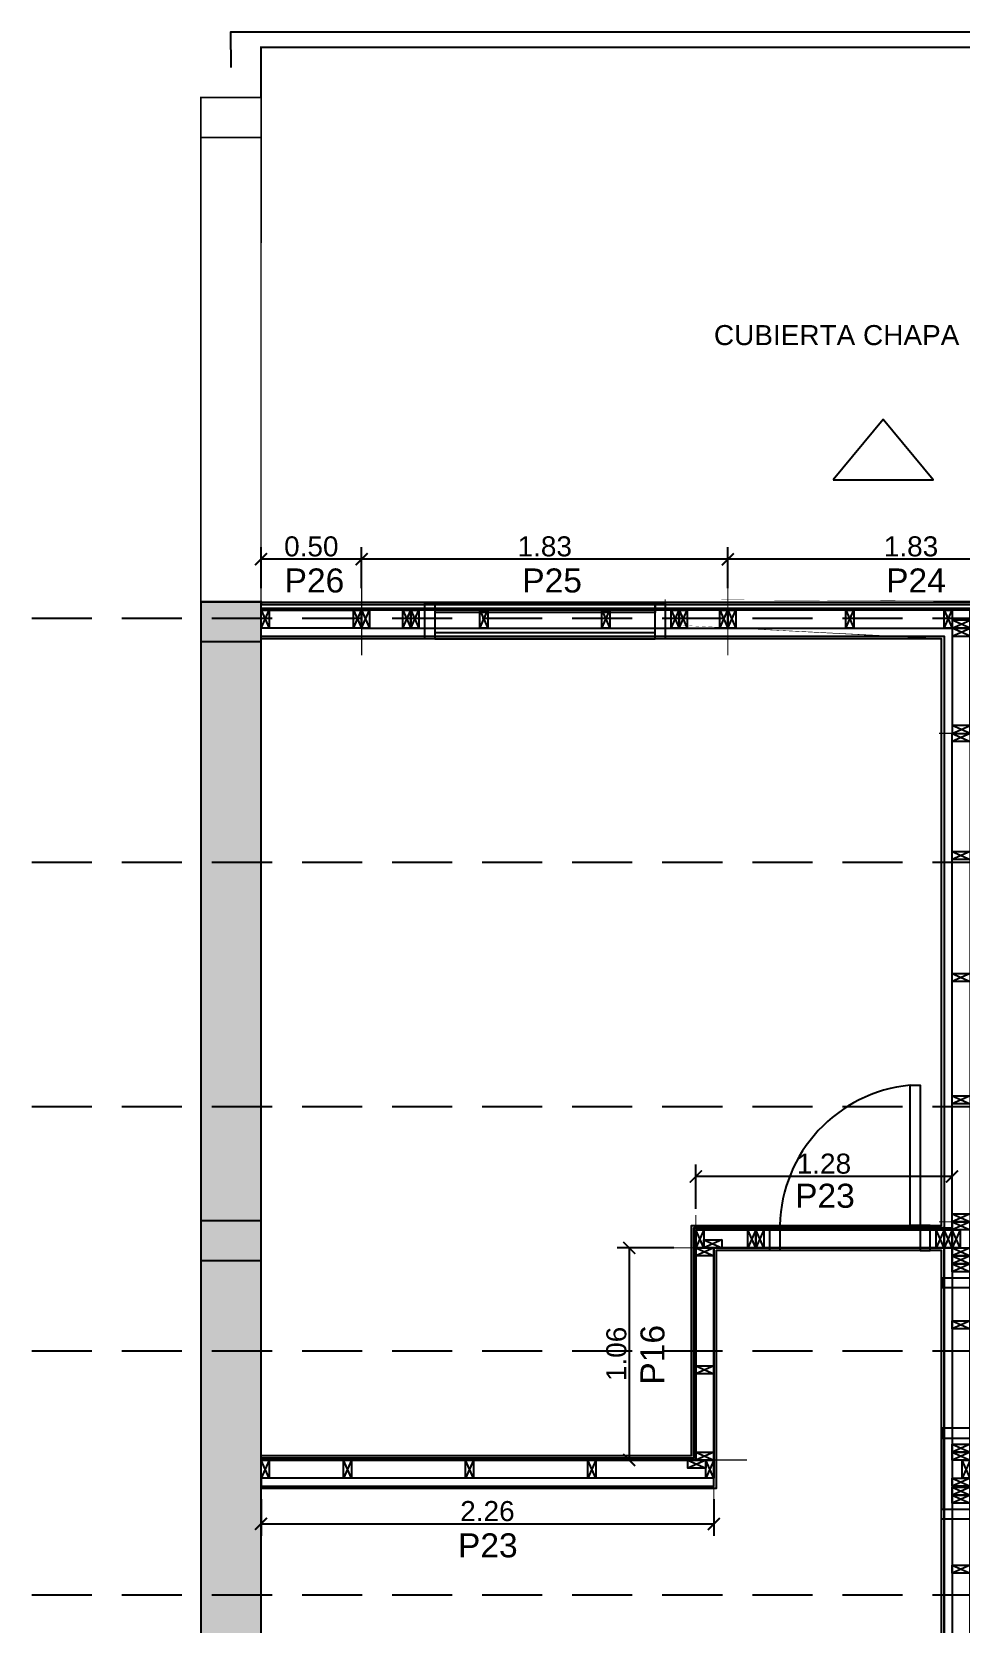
# Model space of a CAD drawing. Header units: millimetres. Extents: x 2924 to 6397, y 1565 to 1704.
# Drawn here: x 3250.46 to 3255.1, y 1623.26 to 1631.21 of the extents above; entities that cross this region are included whole.
import ezdxf

# ---------------------------------------------------------------- set-up
doc = ezdxf.new("R2010")
doc.units = ezdxf.units.MM
doc.header["$PDMODE"] = 35
doc.linetypes.add('CONTINUA', pattern=[200, 100, 100])
doc.linetypes.add('DASHED', pattern=[0.75, 0.5, -0.25])
doc.layers.get('Defpoints').update_dxf_attribs({"color": 230})
for name, color, linetype in [('00_Celosia', 6, 'Continuous'), ('P0-MUROS', 7, 'Continuous'), ('P0-PROYECCION', 7, 'Continuous'), ('P0-TEXTOS', 7, 'Continuous'), ('P1- OSB', 7, 'Continuous'), ('P1-CARPINTERIAS', 7, 'Continuous'), ('P1-COLUMNA HºAº', 7, 'Continuous'), ('P1-COTAS', 7, 'Continuous'), ('P1-DURLOK INTERIOR', 7, 'Continuous'), ('P1-ESTRUCTURAS', 7, 'Continuous'), ('P1-LISTON 2CM', 7, 'Continuous'), ('P1-LISTON 4CM', 7, 'Continuous'), ('P1-MAMPOSTERIA LADRILLO', 7, 'Continuous'), ('P1-MUROS', 7, 'Continuous'), ('P1-PANEL', 7, 'Continuous'), ('P1-SOLADOS', 7, 'Continuous'), ('P1-SUPERBOARD', 7, 'Continuous'), ('P1-TEXTOS', 7, 'Continuous')]:
    doc.layers.add(name, color=color, linetype=linetype)
doc.styles.add('Arial02.5', font='arial.ttf', dxfattribs={"width": 0.8, "height": 0.025})
doc.styles.add('Arial10', font='arial.ttf', dxfattribs={"height": 0.1})
doc.dimstyles.new('COTA-1-50', dxfattribs={"dimtxt": 0.1, "dimasz": 0.06, "dimexe": 0.06, "dimexo": 0.15, "dimgap": 0.0125, "dimtad": 1, "dimzin": 0, "dimdsep": 46, "dimtxsty": 'Arial10', "dimblk1": 'ARCHTICK', "dimblk2": 'ARCHTICK', "dimsah": 1, "dimcen": 0.09, "dimclrd": 7, "dimclre": 7, "dimclrt": 7, "dimazin": 0, "dimtfac": 1, "dimtofl": 0, "dimtmove": 2, "dimatfit": 3, "dimldrblk": 'ARCHTICK', "dimfxl": 1, "dimtolj": 1, "dimtzin": 0, "dimarcsym": 0})

# ---------------------------------------------------------------- blocks, each defined once
blk = doc.blocks.new('A$C5c9c5e68')
at = {"color": 0}
blk.add_lwpolyline([(2.262326002735335, 0.09000000000014552), (2.262326002735335, 2.273736754432321e-13), (0, 2.273736754432321e-13), (1.369356232316932e-05, 0.09000000000014552)], close=True, dxfattribs=at)
for points in [[(0.04001374500830934, 2.273736754432321e-13), (1.374500834572245e-05, 2.273736754432321e-13), (1.374500834572245e-05, 0.09000000000037289), (0.04001374500830934, 0.09000000000037289), (0.04001374500830934, 2.273736754432321e-13), (1.374500834572245e-05, 0.09000000000037289), (0.04001374500830934, 0.09000000000037289), (1.374500834572245e-05, 2.273736754432321e-13)], [(0.4523260027349352, 0), (0.4123260027349716, 0), (0.4123260027349716, 0.09000000000014552), (0.4523260027349352, 0.09000000000014552), (0.4523260027349352, 0), (0.4123260027349716, 0.09000000000014552), (0.4523260027349352, 0.09000000000014552), (0.4123260027349716, 0)], [(1.062326002735063, 0), (1.022326002735099, 0), (1.022326002735099, 0.09000000000014552), (1.062326002735063, 0.09000000000014552), (1.062326002735063, 0), (1.022326002735099, 0.09000000000014552), (1.062326002735063, 0.09000000000014552), (1.022326002735099, 0)], [(1.67232600273519, 0), (1.632326002735226, 0), (1.632326002735226, 0.09000000000014552), (1.67232600273519, 0.09000000000014552), (1.67232600273519, 0), (1.632326002735226, 0.09000000000014552), (1.67232600273519, 0.09000000000014552), (1.632326002735226, 0)], [(2.222326002735372, 0.09000000000014552), (2.222326002735372, 0.0500000000001819), (2.132326002735226, 0.0500000000001819), (2.132326002735226, 0.09000000000014552), (2.222326002735372, 0.09000000000014552), (2.132326002735226, 0.0500000000001819), (2.132326002735226, 0.09000000000014552), (2.222326002735372, 0.0500000000001819)], [(2.262326002735335, 2.273736754432321e-13), (2.222326002735372, 2.273736754432321e-13), (2.222326002735372, 0.09000000000037289), (2.262326002735335, 0.09000000000037289), (2.262326002735335, 2.273736754432321e-13), (2.222326002735372, 0.09000000000037289), (2.262326002735335, 0.09000000000037289), (2.222326002735372, 2.273736754432321e-13)]]:
    blk.add_lwpolyline(points, dxfattribs=at)
blk = doc.blocks.new('A$C75e540f8')
at = {"color": 0}
blk.add_lwpolyline([(0, 1.059999150000067), (0.09000000000014552, 1.059999150000067), (0.09000000000014552, 0), (0, 0)], close=True, dxfattribs=at)
for points in [[(0.09000000000014552, 1.059999150000067), (0.09000000000014552, 1.019999150000103), (0, 1.019999150000103), (0, 1.059999150000067), (0.09000000000014552, 1.059999150000067), (0, 1.019999150000103), (0, 1.059999150000067), (0.09000000000014552, 1.019999150000103)], [(0.09000000000014552, 0.4699991500001488), (0.09000000000014552, 0.4299991500001852), (0, 0.4299991500001852), (0, 0.4699991500001488), (0.09000000000014552, 0.4699991500001488), (0, 0.4299991500001852), (0, 0.4699991500001488), (0.09000000000014552, 0.4299991500001852)], [(0.09000000000014552, 0.03999999999996362), (0.09000000000014552, 0), (0, 0), (0, 0.03999999999996362), (0.09000000000014552, 0.03999999999996362), (0, 0), (0, 0.03999999999996362), (0.09000000000014552, 0)]]:
    blk.add_lwpolyline(points, dxfattribs=at)
blk = doc.blocks.new('A$C77f14a46')
at = {"color": 0}
blk.add_lwpolyline([(1.280187690827006, 0.09000000004130015), (1.280187690734238, 4.1154635255225e-11), (0, 0), (0, 0.09000000004130015)], close=True, dxfattribs=at)
for points in [[(0.04000000001815351, 4.1154635255225e-11), (1.818989403545856e-11, 4.1154635255225e-11), (1.818989403545856e-11, 0.09000000004130015), (0.04000000001815351, 0.09000000004130015), (0.04000000001815351, 4.1154635255225e-11), (1.818989403545856e-11, 0.09000000004130015), (0.04000000001815351, 0.09000000004130015), (1.818989403545856e-11, 4.1154635255225e-11)], [(0.3001876908265331, 4.1154635255225e-11), (0.2601876908265695, 4.1154635255225e-11), (0.2601876908265695, 0.09000000004130015), (0.3001876908265331, 0.09000000004130015), (0.3001876908265331, 4.1154635255225e-11), (0.2601876908265695, 0.09000000004130015), (0.3001876908265331, 0.09000000004130015), (0.2601876908265695, 4.1154635255225e-11)], [(0.3401876908264967, 4.1154635255225e-11), (0.3001876908265331, 4.1154635255225e-11), (0.3001876908265331, 0.09000000004130015), (0.3401876908264967, 0.09000000004130015), (0.3401876908264967, 4.1154635255225e-11), (0.3001876908265331, 0.09000000004130015), (0.3401876908264967, 0.09000000004130015), (0.3001876908265331, 4.1154635255225e-11)], [(1.240187690827042, 4.1154635255225e-11), (1.200187690827079, 4.1154635255225e-11), (1.200187690827079, 0.09000000004130015), (1.240187690827042, 0.09000000004130015), (1.240187690827042, 4.1154635255225e-11), (1.200187690827079, 0.09000000004130015), (1.240187690827042, 0.09000000004130015), (1.200187690827079, 4.1154635255225e-11)], [(1.280187690827006, 4.1154635255225e-11), (1.240187690827042, 4.1154635255225e-11), (1.240187690827042, 0.09000000004130015), (1.280187690827006, 0.09000000004130015), (1.280187690827006, 4.1154635255225e-11), (1.240187690827042, 0.09000000004130015), (1.280187690827006, 0.09000000004130015), (1.240187690827042, 4.1154635255225e-11)], [(0.1300000000364889, 0.03999999999996362), (0.1300000000364889, 0), (0.04000000003634341, 0), (0.04000000003634341, 0.03999999999996362), (0.1300000000364889, 0.03999999999996362), (0.04000000003634341, 0), (0.04000000003634341, 0.03999999999996362), (0.1300000000364889, 0)]]:
    blk.add_lwpolyline(points, dxfattribs=at)
blk = doc.blocks.new('A$C43dd4c95')
at = {"color": 0}
blk.add_lwpolyline([(0.09000000000014552, 0), (0.09000000000014552, 2.344999150002877), (0, 2.344999150002877), (0, 0)], close=True, dxfattribs=at)
for points in [[(0.09000000000014552, 2.344999150002877), (0.09000000000014552, 2.304999150002914), (0, 2.304999150002914), (0, 2.344999150002877), (0.09000000000014552, 2.344999150002877), (0, 2.304999150002914), (0, 2.344999150002877), (0.09000000000014552, 2.304999150002914)], [(0.03999999999996362, 2.214999150002768), (0, 2.214999150002768), (0, 2.304999150002914), (0.03999999999996362, 2.304999150002914), (0.03999999999996362, 2.214999150002768), (0, 2.304999150002914), (0.03999999999996362, 2.304999150002914), (0, 2.214999150002768)], [(0.09000000000014552, 2.214999149961614), (0.09000000000014552, 2.17499914996165), (0, 2.17499914996165), (0, 2.214999149961614), (0.09000000000014552, 2.214999149961614), (0, 2.17499914996165), (0, 2.214999149961614), (0.09000000000014552, 2.17499914996165)], [(0.09000000000014552, 2.17499914996165), (0.09000000000014552, 2.134999149961686), (0, 2.134999149961686), (0, 2.17499914996165), (0.09000000000014552, 2.17499914996165), (0, 2.134999149961686), (0, 2.17499914996165), (0.09000000000014552, 2.134999149961686)], [(0.09000000000014552, 2.134999149961686), (0.09000000000014552, 2.094999149961723), (0, 2.094999149961723), (0, 2.134999149961686), (0.09000000000014552, 2.134999149961686), (0, 2.094999149961723), (0, 2.134999149961686), (0.09000000000014552, 2.094999149961723)], [(0.09000000000014552, 1.234999999961474), (0.09000000000014552, 1.19499999996151), (0, 1.19499999996151), (0, 1.234999999961474), (0.09000000000014552, 1.234999999961474), (0, 1.19499999996151), (0, 1.234999999961474), (0.09000000000014552, 1.19499999996151)], [(0.09000000000014552, 1.19499999996151), (0.09000000000014552, 1.154999999961547), (0, 1.154999999961547), (0, 1.19499999996151), (0.09000000000014552, 1.19499999996151), (0, 1.154999999961547), (0, 1.19499999996151), (0.09000000000014552, 1.154999999961547)], [(0.09000000000014552, 1.065000000002783), (0.0500000000001819, 1.065000000002783), (0.0500000000001819, 1.155000000002929), (0.09000000000014552, 1.155000000002929), (0.09000000000014552, 1.065000000002783), (0.0500000000001819, 1.155000000002929), (0.09000000000014552, 1.155000000002929), (0.0500000000001819, 1.065000000002783)], [(0.09000000000014552, 1.064999999961628), (0.09000000000014552, 1.024999999961665), (0, 1.024999999961665), (0, 1.064999999961628), (0.09000000000014552, 1.064999999961628), (0, 1.024999999961665), (0, 1.064999999961628), (0.09000000000014552, 1.024999999961665)], [(0.09000000000014552, 1.019999999999754), (0.09000000000014552, 0.9799999999997908), (0, 0.9799999999997908), (0, 1.019999999999754), (0.09000000000014552, 1.019999999999754), (0, 0.9799999999997908), (0, 1.019999999999754), (0.09000000000014552, 0.9799999999997908)], [(0.09000000000014552, 0.9799999999997908), (0.09000000000014552, 0.9399999999998272), (0, 0.9399999999998272), (0, 0.9799999999997908), (0.09000000000014552, 0.9799999999997908), (0, 0.9399999999998272), (0, 0.9799999999997908), (0.09000000000014552, 0.9399999999998272)], [(0.09000000000014552, 0.07999999999992724), (0.09000000000014552, 0.03999999999996362), (0, 0.03999999999996362), (0, 0.07999999999992724), (0.09000000000014552, 0.07999999999992724), (0, 0.03999999999996362), (0, 0.07999999999992724), (0.09000000000014552, 0.03999999999996362)], [(0.09000000000014552, 0.03999999999996362), (0.09000000000014552, 0), (0, 0), (0, 0.03999999999996362), (0.09000000000014552, 0.03999999999996362), (0, 0), (0, 0.03999999999996362), (0.09000000000014552, 0)]]:
    blk.add_lwpolyline(points, dxfattribs=at)
at = {"color": 8}
for points in [[(0.09000000000014552, 1.849999999999682), (0.09000000000014552, 1.809999999999718), (0, 1.809999999999718), (0, 1.849999999999682), (0.09000000000014552, 1.849999999999682), (0, 1.809999999999718), (0, 1.849999999999682), (0.09000000000014552, 1.809999999999718)], [(0.09000000000014552, 0.6299999999998818), (0.09000000000014552, 0.5899999999999181), (0, 0.5899999999999181), (0, 0.6299999999998818), (0.09000000000014552, 0.6299999999998818), (0, 0.5899999999999181), (0, 0.6299999999998818), (0.09000000000014552, 0.5899999999999181)]]:
    blk.add_lwpolyline(points, dxfattribs=at)
blk = doc.blocks.new('A$C1afa53f3')
at = {"color": 0}
blk.add_lwpolyline([(0.09000000000014552, 2.440000000000055), (0.09000000000014552, 0), (0, 0), (0, 2.440000000000055)], close=True, dxfattribs=at)
for points in [[(0.09000000000014552, 2.440000000000055), (0.09000000000014552, 2.400000000000091), (0, 2.400000000000091), (0, 2.440000000000055), (0.09000000000014552, 2.440000000000055), (0, 2.400000000000091), (0, 2.440000000000055), (0.09000000000014552, 2.400000000000091)], [(0.09000000000014552, 1.849999999999682), (0.09000000000014552, 1.809999999999718), (0, 1.809999999999718), (0, 1.849999999999682), (0.09000000000014552, 1.849999999999682), (0, 1.809999999999718), (0, 1.849999999999682), (0.09000000000014552, 1.809999999999718)], [(0.09000000000014552, 1.240000000000009), (0.09000000000014552, 1.200000000000045), (0, 1.200000000000045), (0, 1.240000000000009), (0.09000000000014552, 1.240000000000009), (0, 1.200000000000045), (0, 1.240000000000009), (0.09000000000014552, 1.200000000000045)], [(0.09000000000014552, 0.6299999999998818), (0.09000000000014552, 0.5899999999999181), (0, 0.5899999999999181), (0, 0.6299999999998818), (0.09000000000014552, 0.6299999999998818), (0, 0.5899999999999181), (0, 0.6299999999998818), (0.09000000000014552, 0.5899999999999181)], [(0.09000000000014552, 0.03999999999996362), (0.09000000000014552, 0), (0, 0), (0, 0.03999999999996362), (0.09000000000014552, 0.03999999999996362), (0, 0), (0, 0.03999999999996362), (0.09000000000014552, 0)]]:
    blk.add_lwpolyline(points, dxfattribs=at)
blk = doc.blocks.new('A$C362a10e8')
at = {"color": 0}
blk.add_lwpolyline([(0.09000000000014552, 0), (0.09000000000014552, 0.5250017567645955), (0, 0.5250017567645955), (0, 0)], close=True, dxfattribs=at)
for points in [[(0.09000000000014552, 0.4850017567646319), (0.09000000000014552, 0.5250017567645955), (0, 0.5250017567645955), (0, 0.4850017567646319), (0.09000000000014552, 0.4850017567646319), (0, 0.5250017567645955), (0, 0.4850017567646319), (0.09000000000014552, 0.5250017567645955)], [(0.09000000000014552, 0), (0.09000000000014552, 0.03999999999996362), (0, 0.03999999999996362), (0, 0), (0.09000000000014552, 0), (0, 0.03999999999996362), (0, 0), (0.09000000000014552, 0.03999999999996362)]]:
    blk.add_lwpolyline(points, dxfattribs=at)
blk = doc.blocks.new('A$Cced09996')
at = {"color": 0}
for points in [[(0, 0.09000090676727268), (0.03999999999996362, 0.09000090676727268), (0.03999999999996362, 9.067673545359867e-07), (0, 9.067673545359867e-07), (0, 0.09000090676727268), (0.03999999999996362, 9.067673545359867e-07), (0, 9.067673545359867e-07), (0.03999999999996362, 0.09000090676727268)], [(0.5899995969921292, 0.08999999999991815), (0.6299995969920928, 0.08999999999991815), (0.6299995969920928, 0), (0.5899995969921292, 0), (0.5899995969921292, 0.08999999999991815), (0.6299995969920928, 0), (0.5899995969921292, 0), (0.6299995969920928, 0.08999999999991815)], [(1.079999193985259, 0.08999999999991815), (1.119999193985223, 0.08999999999991815), (1.119999193985223, 0), (1.079999193985259, 0), (1.079999193985259, 0.08999999999991815), (1.119999193985223, 0), (1.079999193985259, 0), (1.119999193985223, 0.08999999999991815)], [(1.209997959776047, 0.08999999999991815), (1.24999795977601, 0.08999999999991815), (1.24999795977601, 0), (1.209997959776047, 0), (1.209997959776047, 0.08999999999991815), (1.24999795977601, 0), (1.209997959776047, 0), (1.24999795977601, 0.08999999999991815)], [(1.789999999999964, 0.09000090676727268), (1.829999999999927, 0.09000090676727268), (1.829999999999927, 9.067673545359867e-07), (1.789999999999964, 9.067673545359867e-07), (1.789999999999964, 0.09000090676727268), (1.829999999999927, 9.067673545359867e-07), (1.789999999999964, 9.067673545359867e-07), (1.829999999999927, 0.09000090676727268)], [(1.210000000000036, 9.067664450412849e-07), (1.210000000000036, 0.04000090676640866), (1.119999999999891, 0.04000090676640866), (1.119999999999891, 9.067664450412849e-07), (1.210000000000036, 9.067664450412849e-07), (1.119999999999891, 0.04000090676640866), (1.119999999999891, 9.067664450412849e-07), (1.210000000000036, 0.04000090676640866)]]:
    blk.add_lwpolyline(points, dxfattribs=at)
blk.add_lwpolyline([(0, 0.09000090676681793), (0, 9.067668997886358e-07), (1.829999193988442, 9.067678092833376e-07), (1.829999193988442, 0.09000090676772743)], close=True, dxfattribs=at)
blk = doc.blocks.new('A$Cabaf00f0')
at = {"color": 0}
for points in [[(0, 0.09000000000037289), (0.03999999999996362, 0.09000000000037289), (0.03999999999996362, 4.547473508864641e-13), (0, 4.547473508864641e-13), (0, 0.09000000000037289), (0.03999999999996362, 4.547473508864641e-13), (0, 4.547473508864641e-13), (0.03999999999996362, 0.09000000000037289)], [(0.2066670696740402, 0.09000000000037289), (0.2466670696740039, 0.09000000000037289), (0.2466670696740039, 4.547473508864641e-13), (0.2066670696740402, 4.547473508864641e-13), (0.2066670696740402, 0.09000000000037289), (0.2466670696740039, 4.547473508864641e-13), (0.2066670696740402, 4.547473508864641e-13), (0.2466670696740039, 0.09000000000037289)], [(0.2466670696740039, 0.09000000000037289), (0.2866670696739675, 0.09000000000037289), (0.2866670696739675, 4.547473508864641e-13), (0.2466670696740039, 4.547473508864641e-13), (0.2466670696740039, 0.09000000000037289), (0.2866670696739675, 4.547473508864641e-13), (0.2466670696740039, 4.547473508864641e-13), (0.2866670696739675, 0.09000000000037289)], [(1.546667069674186, 0.08999999999991815), (1.586667069674149, 0.08999999999991815), (1.586667069674149, 0), (1.546667069674186, 0), (1.546667069674186, 0.08999999999991815), (1.586667069674149, 0), (1.546667069674186, 0), (1.586667069674149, 0.08999999999991815)], [(1.586667069674149, 0.09000000000037289), (1.626667069674113, 0.09000000000037289), (1.626667069674113, 4.547473508864641e-13), (1.586667069674149, 4.547473508864641e-13), (1.586667069674149, 0.09000000000037289), (1.626667069674113, 4.547473508864641e-13), (1.586667069674149, 4.547473508864641e-13), (1.626667069674113, 0.09000000000037289)], [(1.790000403007525, 0.08999999999991815), (1.830000403007489, 0.08999999999991815), (1.830000403007489, 0), (1.790000403007525, 0), (1.790000403007525, 0.08999999999991815), (1.830000403007489, 0), (1.790000403007525, 0), (1.830000403007489, 0.08999999999991815)]]:
    blk.add_lwpolyline(points, dxfattribs=at)
blk.add_lwpolyline([(8.060151230893098e-07, 0.09000000000037289), (8.060151230893098e-07, 4.547473508864641e-13), (1.830000403007489, 4.547473508864641e-13), (1.830000403007489, 0.09000000000037289)], close=True, dxfattribs=at)
at = {"color": 8}
for points in [[(0.5899999999996908, 0.09000000000060027), (0.6299999999996544, 0.09000000000060027), (0.6299999999996544, 6.821210263296962e-13), (0.5899999999996908, 6.821210263296962e-13), (0.5899999999996908, 0.09000000000060027), (0.6299999999996544, 6.821210263296962e-13), (0.5899999999996908, 6.821210263296962e-13), (0.6299999999996544, 0.09000000000060027)], [(1.199999999999818, 0.09000000000014552), (1.239999999999782, 0.09000000000014552), (1.239999999999782, 2.273736754432321e-13), (1.199999999999818, 2.273736754432321e-13), (1.199999999999818, 0.09000000000014552), (1.239999999999782, 2.273736754432321e-13), (1.199999999999818, 2.273736754432321e-13), (1.239999999999782, 0.09000000000014552)]]:
    blk.add_lwpolyline(points, dxfattribs=at)
blk = doc.blocks.new('A$Cf141e7d8')
at = {"color": 0}
blk.add_lwpolyline([(0.5025124845396931, 0.09000000000037289), (0.5025124845396931, 4.547473508864641e-13), (0, 4.547473508864641e-13), (0, 0.09000000000037289)], close=True, dxfattribs=at)
for points in [[(7.459458083758364e-05, 0.08999999999991815), (0.0400745945808012, 0.08999999999991815), (0.0400745945808012, 0), (7.459458083758364e-05, 0), (7.459458083758364e-05, 0.08999999999991815), (0.0400745945808012, 0), (7.459458083758364e-05, 0), (0.0400745945808012, 0.08999999999991815)], [(0.4625140965699757, 0.09000000000037289), (0.5025140965699393, 0.09000000000037289), (0.5025140965699393, 4.547473508864641e-13), (0.4625140965699757, 4.547473508864641e-13), (0.4625140965699757, 0.09000000000037289), (0.5025140965699393, 4.547473508864641e-13), (0.4625140965699757, 4.547473508864641e-13), (0.5025140965699393, 0.09000000000037289)]]:
    blk.add_lwpolyline(points, dxfattribs=at)
blk = doc.blocks.new('_ARCHTICK')
at = {"color": 0, "linetype": 'ByBlock', "const_width": 0.15}
blk.add_lwpolyline([(-0.5, -0.5), (0.5, 0.5)], dxfattribs=at)
blk = doc.blocks.new('*D130')
at = {"layer": 'Defpoints', "color": 0, "transparency": 16777216}
for p in [(3253.938652625069, 1628.576075047724), (3253.938652625069, 1628.282072490052), (3255.768657855753, 1628.276131218468)]:
    blk.add_point(p, dxfattribs=at)
at = {"layer": 'P1-COTAS', "color": 7, "lineweight": -2, "transparency": 16777216}
for p, q in [((3253.938652625069, 1628.432072490052), (3253.938652625069, 1628.636075047724)), ((3255.768657855753, 1628.576075047724), (3253.938652625069, 1628.576075047724)), ((3255.768657855753, 1628.426131218469), (3255.768657855753, 1628.636075047724))]:
    blk.add_line(p, q, dxfattribs=at)
at = {"layer": 'P1-COTAS', "color": 7, "lineweight": -2, "transparency": 16777216, "xscale": 0.06, "yscale": 0.06, "zscale": 0.06, "rotation": 180}
blk.add_blockref('_ARCHTICK', (3253.938652625069, 1628.576075047724), dxfattribs=at)
at = {"layer": 'P1-COTAS', "color": 7, "lineweight": -2, "transparency": 16777216, "xscale": 0.06, "yscale": 0.06, "zscale": 0.06}
blk.add_blockref('_ARCHTICK', (3255.768657855753, 1628.576075047724), dxfattribs=at)
at = {"layer": 'P1-COTAS', "color": 7, "transparency": 16777216, "insert": (3254.853655240411, 1628.639666452908), "char_height": 0.1, "attachment_point": 5, "style": 'Arial10'}
blk.add_mtext('\\A1;1.83', dxfattribs=at)
blk = doc.blocks.new('*D131')
at = {"layer": 'Defpoints', "color": 0, "transparency": 16777216}
for p in [(3252.108653834091, 1628.576075047724), (3252.108653834091, 1628.282072490052), (3253.938652625069, 1628.282072490052)]:
    blk.add_point(p, dxfattribs=at)
at = {"layer": 'P1-COTAS', "color": 7, "lineweight": -2, "transparency": 16777216}
for p, q in [((3252.108653834091, 1628.432072490052), (3252.108653834091, 1628.636075047724)), ((3253.938652625069, 1628.576075047724), (3252.108653834091, 1628.576075047724)), ((3253.938652625069, 1628.432072490052), (3253.938652625069, 1628.636075047724))]:
    blk.add_line(p, q, dxfattribs=at)
at = {"layer": 'P1-COTAS', "color": 7, "lineweight": -2, "transparency": 16777216, "xscale": 0.06, "yscale": 0.06, "zscale": 0.06, "rotation": 180}
blk.add_blockref('_ARCHTICK', (3252.108653834091, 1628.576075047724), dxfattribs=at)
at = {"layer": 'P1-COTAS', "color": 7, "lineweight": -2, "transparency": 16777216, "xscale": 0.06, "yscale": 0.06, "zscale": 0.06}
blk.add_blockref('_ARCHTICK', (3253.938652625069, 1628.576075047724), dxfattribs=at)
at = {"layer": 'P1-COTAS', "color": 7, "transparency": 16777216, "insert": (3253.02365322958, 1628.639666452908), "char_height": 0.1, "attachment_point": 5, "style": 'Arial10'}
blk.add_mtext('\\A1;1.83', dxfattribs=at)
blk = doc.blocks.new('*D132')
at = {"layer": 'Defpoints', "color": 0, "transparency": 16777216}
for p in [(3251.606139737522, 1628.576075047724), (3251.606139737522, 1628.282072490052), (3252.108653834091, 1628.282072490052)]:
    blk.add_point(p, dxfattribs=at)
at = {"layer": 'P1-COTAS', "color": 7, "lineweight": -2, "transparency": 16777216}
for p, q in [((3251.606139737522, 1628.432072490052), (3251.606139737522, 1628.636075047724)), ((3252.108653834091, 1628.576075047724), (3251.606139737522, 1628.576075047724)), ((3252.108653834091, 1628.432072490052), (3252.108653834091, 1628.636075047724))]:
    blk.add_line(p, q, dxfattribs=at)
at = {"layer": 'P1-COTAS', "color": 7, "lineweight": -2, "transparency": 16777216, "xscale": 0.06, "yscale": 0.06, "zscale": 0.06, "rotation": 180}
blk.add_blockref('_ARCHTICK', (3251.606139737522, 1628.576075047724), dxfattribs=at)
at = {"layer": 'P1-COTAS', "color": 7, "lineweight": -2, "transparency": 16777216, "xscale": 0.06, "yscale": 0.06, "zscale": 0.06}
blk.add_blockref('_ARCHTICK', (3252.108653834091, 1628.576075047724), dxfattribs=at)
at = {"layer": 'P1-COTAS', "color": 7, "transparency": 16777216, "insert": (3251.857396785806, 1628.639632346496), "char_height": 0.1, "attachment_point": 5, "style": 'Arial10'}
blk.add_mtext('\\A1;0.50', dxfattribs=at)
blk = doc.blocks.new('*D138')
at = {"layer": 'Defpoints', "color": 0, "transparency": 16777216}
for p in [(3253.778465740257, 1625.492655874322), (3253.778465740257, 1625.181138510414), (3255.058653431037, 1625.181138510434)]:
    blk.add_point(p, dxfattribs=at)
at = {"layer": 'P1-COTAS', "color": 7, "lineweight": -2, "transparency": 16777216}
for p, q in [((3253.778465740257, 1625.331138510414), (3253.778465740257, 1625.552655874322)), ((3255.058653431037, 1625.492655874322), (3253.778465740257, 1625.492655874322)), ((3255.058653431037, 1625.331138510434), (3255.058653431037, 1625.552655874322))]:
    blk.add_line(p, q, dxfattribs=at)
at = {"layer": 'P1-COTAS', "color": 7, "lineweight": -2, "transparency": 16777216, "xscale": 0.06, "yscale": 0.06, "zscale": 0.06, "rotation": 180}
blk.add_blockref('_ARCHTICK', (3253.778465740257, 1625.492655874322), dxfattribs=at)
at = {"layer": 'P1-COTAS', "color": 7, "lineweight": -2, "transparency": 16777216, "xscale": 0.06, "yscale": 0.06, "zscale": 0.06}
blk.add_blockref('_ARCHTICK', (3255.058653431037, 1625.492655874322), dxfattribs=at)
at = {"layer": 'P1-COTAS', "color": 7, "transparency": 16777216, "insert": (3254.418559585647, 1625.556213173094), "char_height": 0.1, "attachment_point": 5, "style": 'Arial10'}
blk.add_mtext('\\A1;1.28', dxfattribs=at)
blk = doc.blocks.new('*D139')
at = {"layer": 'Defpoints', "color": 0, "transparency": 16777216}
for p in [(3253.818465740388, 1625.136138510435), (3253.445497610089, 1624.076139360394), (3253.818465740388, 1624.076139360394)]:
    blk.add_point(p, dxfattribs=at)
at = {"layer": 'P1-COTAS', "color": 7, "lineweight": -2, "transparency": 16777216}
for p, q in [((3253.668465740388, 1625.136138510435), (3253.385497610089, 1625.136138510435)), ((3253.445497610089, 1625.136138510435), (3253.445497610089, 1624.076139360394)), ((3253.668465740388, 1624.076139360394), (3253.385497610089, 1624.076139360394))]:
    blk.add_line(p, q, dxfattribs=at)
at = {"layer": 'P1-COTAS', "color": 7, "lineweight": -2, "transparency": 16777216, "xscale": 0.06, "yscale": 0.06, "zscale": 0.06}
for p, rotation in [((3253.445497610089, 1625.136138510435), 90), ((3253.445497610089, 1624.076139360394), 270)]:
    blk.add_blockref('_ARCHTICK', p, dxfattribs=dict(at, rotation=rotation))
at = {"layer": 'P1-COTAS', "color": 7, "transparency": 16777216, "insert": (3253.381940311316, 1624.606138935413), "char_height": 0.1, "attachment_point": 5, "rotation": 90, "style": 'Arial10'}
blk.add_mtext('\\A1;1.06', dxfattribs=at)
blk = doc.blocks.new('*D140')
at = {"layer": 'Defpoints', "color": 0, "transparency": 16777216}
for p in [(3251.606144162274, 1624.03113513672), (3253.86847016501, 1624.031135136708), (3253.86847016501, 1623.757138473468)]:
    blk.add_point(p, dxfattribs=at)
at = {"layer": 'P1-COTAS', "color": 7, "lineweight": -2, "transparency": 16777216}
for p, q in [((3251.606144162274, 1623.88113513672), (3251.606144162274, 1623.697138473468)), ((3253.86847016501, 1623.881135136708), (3253.86847016501, 1623.697138473468)), ((3251.606144162274, 1623.757138473468), (3253.86847016501, 1623.757138473468))]:
    blk.add_line(p, q, dxfattribs=at)
at = {"layer": 'P1-COTAS', "color": 7, "lineweight": -2, "transparency": 16777216, "xscale": 0.06, "yscale": 0.06, "zscale": 0.06, "rotation": 180}
blk.add_blockref('_ARCHTICK', (3251.606144162274, 1623.757138473468), dxfattribs=at)
at = {"layer": 'P1-COTAS', "color": 7, "lineweight": -2, "transparency": 16777216, "xscale": 0.06, "yscale": 0.06, "zscale": 0.06}
blk.add_blockref('_ARCHTICK', (3253.86847016501, 1623.757138473468), dxfattribs=at)
at = {"layer": 'P1-COTAS', "color": 7, "transparency": 16777216, "insert": (3252.737307163642, 1623.82069577224), "char_height": 0.1, "attachment_point": 5, "style": 'Arial10'}
blk.add_mtext('\\A1;2.26', dxfattribs=at)

msp = doc.modelspace()

# ---------------------------------------------------------------- hatches: boundary and pattern name
at = {"layer": 'P1-COLUMNA HºAº'}
h = msp.add_hatch(color=8, dxfattribs=at)
h.dxf.hatch_style = 1
h.paths.add_polyline_path([(3251.306144162274, 1628.364631312936), (3251.606144162274, 1628.364631312936), (3251.606144162274, 1628.164631312936), (3251.306144162274, 1628.164631312936)])
h = msp.add_hatch(color=8, dxfattribs=at)
h.dxf.hatch_style = 1
h.paths.add_polyline_path([(3251.606157855836, 1625.271389554438), (3251.606157855836, 1625.071389554438), (3251.306157855836, 1625.071389554438), (3251.306157855836, 1625.271389554438)])
at = {"layer": 'P1-MAMPOSTERIA LADRILLO', "true_color": 0xcc2427}
h = msp.add_hatch(color=242, dxfattribs=at)
h.dxf.hatch_style = 1
h.paths.add_polyline_path([(3251.306157855838, 1618.521622859132), (3251.306130468668, 1628.364642754423), (3251.606157855836, 1628.364616060484), (3251.606157855836, 1618.521623693851)])

# ---------------------------------------------------------------- linework, layer by layer
at = {"layer": '00_Celosia'}
msp.add_line((3255.006470165009, 1624.186135136721), (3255.006495251802, 1623.831135136759), dxfattribs=at)
at = {"layer": 'P0-MUROS', "linetype": 'CONTINUA', "ltscale": 0.3}
msp.add_lwpolyline([(3254.464216568042, 1628.973285378265), (3254.964216568042, 1628.973285378265), (3254.714216568042, 1629.273285378265), (3254.464216568042, 1628.973285378265)], dxfattribs=at)
at = {"layer": 'P0-PROYECCION', "linetype": 'CONTINUA', "ltscale": 0.3, "const_width": 0.01}
msp.add_lwpolyline([(3258.340144162274, 1628.36462369385), (3258.340144162274, 1631.133115914299), (3251.606144162274, 1631.133115914299), (3251.606144162274, 1630.883115914299)], dxfattribs=at)
at = {"layer": 'P1- OSB'}
for points in [[(3253.256157855837, 1618.551625181263), (3253.256157855836, 1618.561125181261), (3255.148653431172, 1618.56113513676), (3255.148680255714, 1620.346135136763), (3258.298662280502, 1620.346125181263), (3258.298633415739, 1628.321125181263), (3251.606144162274, 1628.321125181263), (3251.606157855837, 1628.330626088029), (3258.308157855837, 1628.330626088029), (3258.308157855837, 1620.336625181263), (3255.158157855837, 1620.336625181263), (3255.158157855837, 1618.551625181263)], [(3255.058657855836, 1625.235634286762), (3255.058657855836, 1625.226134286762), (3253.778470165009, 1625.226134286803), (3253.778470165009, 1624.076135136721), (3251.606144162274, 1624.076135136721), (3251.606144162274, 1624.085635136721), (3253.768970165009, 1624.085635136721), (3253.768970165009, 1625.235634286762)]]:
    msp.add_lwpolyline(points, close=True, dxfattribs=at)
at = {"layer": 'P1-CARPINTERIAS', "linetype": 'CONTINUA'}
msp.add_lwpolyline([(3252.425324522503, 1628.360636043531), (3253.625324522503, 1628.360636043533), (3253.625324522502, 1628.178636043531), (3252.425324522502, 1628.178636043531), (3252.425324522503, 1628.360636043533), (3252.475324522503, 1628.360636043533), (3252.475324522503, 1628.178636043531), (3253.575325522502, 1628.178636043531), (3253.575325522503, 1628.360636043533), (3253.575325522503, 1628.310636093533), (3252.475324522503, 1628.310636093533), (3252.475324522503, 1628.210636293533), (3253.575325522503, 1628.210636293533)], dxfattribs=at)
at = {"layer": 'P1-CARPINTERIAS', "color": 8, "linetype": 'CONTINUA'}
for points in [[(3254.848778990471, 1625.948134286761), (3254.89865700584, 1625.948134286761), (3254.89865700584, 1625.123634286721), (3254.948657005836, 1625.123634286721), (3254.948657005837, 1625.248134286762), (3254.848657005838, 1625.248134286762), (3254.848778990471, 1625.948134286761, 0.3805686529644291), (3254.198657855836, 1625.248134286762), (3254.198657855836, 1625.123634286721), (3254.148657855836, 1625.123634286721), (3254.148657855836, 1625.248134286762), (3254.198657855836, 1625.248134286762)], [(3255.861157855835, 1624.286013152085), (3255.861157855835, 1624.236135136716), (3255.011157855835, 1624.236135136716), (3255.011157855835, 1624.18613513672), (3255.161157855836, 1624.18613513672), (3255.161157855835, 1624.286135136719), (3255.861157855835, 1624.286013152085, 0.3805686529644291), (3255.161157855836, 1624.936134286721), (3255.011157855836, 1624.936134286721), (3255.011157855836, 1624.986134286721), (3255.161157855836, 1624.986134286721), (3255.161157855836, 1624.936134286721)], [(3255.856495251802, 1623.731256271395), (3255.856495251802, 1623.781134286764), (3255.006495251802, 1623.781134286764), (3255.006495251802, 1623.83113428676), (3255.156495251802, 1623.83113428676), (3255.156495251802, 1623.731134286761), (3255.856495251802, 1623.731256271395, -0.3805686529644291), (3255.156495251802, 1623.08113513676), (3255.006495251802, 1623.08113513676), (3255.006495251802, 1623.031135136759), (3255.156495251802, 1623.03113513676), (3255.156495251802, 1623.08113513676)]]:
    msp.add_lwpolyline(points, format="xyb", dxfattribs=at)
at = {"layer": 'P1-COLUMNA HºAº'}
for points, const_width in [([(3251.306144162274, 1630.883115914299), (3251.606144162274, 1630.883115914299), (3251.606144162274, 1630.683115914299), (3251.306144162274, 1630.683115914299)], 0.008), ([(3251.306144162274, 1628.364631312936), (3251.606144162274, 1628.364631312936), (3251.606144162274, 1628.164631312936), (3251.306144162274, 1628.164631312936)], 0.01), ([(3251.306144162274, 1625.271387034391), (3251.606144162274, 1625.271387034391), (3251.606144162274, 1625.07138703439), (3251.306144162274, 1625.07138703439)], 0.01), ([(3251.606157855836, 1625.271389554438), (3251.606157855836, 1625.071389554438), (3251.306157855836, 1625.071389554438), (3251.306157855836, 1625.271389554438)], 0.01)]:
    msp.add_lwpolyline(points, close=True, dxfattribs=dict(at, const_width=const_width))
at = {"layer": 'P1-DURLOK INTERIOR'}
for points in [[(3251.606157855837, 1624.085635136721), (3251.606144162274, 1624.098135136721), (3253.756470165009, 1624.098135136721), (3253.756470165009, 1625.248134286762), (3255.006157855836, 1625.248134286762), (3255.006157855836, 1628.178626088029), (3251.606144162274, 1628.178585821477), (3251.606157855837, 1628.191126088029), (3255.018657855836, 1628.191126088029), (3255.018657855836, 1625.235634286762), (3253.768970165009, 1625.235634286762), (3253.768970165009, 1624.085635136721)], [(3253.256157855837, 1618.691125181263), (3253.256157855837, 1618.70362518129), (3255.006152681629, 1618.703642662156), (3255.006152681629, 1625.123634286721), (3253.880970165009, 1625.123634286721), (3253.880970165009, 1623.933635136721), (3251.606144162274, 1623.933635136721), (3251.606144162274, 1623.946135136721), (3253.868470165009, 1623.946135136721), (3253.868470165015, 1625.136134286724), (3255.018657855854, 1625.136134286721), (3255.018657855837, 1618.691125181263)]]:
    msp.add_lwpolyline(points, close=True, dxfattribs=at)
at = {"layer": 'P1-ESTRUCTURAS', "color": 8, "linetype": 'DASHED', "ltscale": 0.6}
for points in [[(3250.461006846096, 1628.282072490052), (3259.708821677329, 1628.282072490052)], [(3250.461006846096, 1627.062072490052), (3259.708821677329, 1627.062072490052)], [(3250.461006846096, 1625.842072490052), (3259.708821677329, 1625.842072490052)], [(3250.461006846096, 1624.622072490052), (3259.708821677329, 1624.622072490052)], [(3250.461006846096, 1623.402072490052), (3259.708821677329, 1623.402072490052)]]:
    msp.add_lwpolyline(points, dxfattribs=at)
at = {"layer": 'P1-LISTON 2CM'}
msp.add_lwpolyline([(3253.256157855837, 1618.531625181263), (3253.256157855837, 1618.551625181263), (3255.158157855837, 1618.551625181263), (3255.158157855837, 1620.336625181263), (3258.308157855837, 1620.336625181263), (3258.308157855837, 1628.330626088029), (3251.606144162274, 1628.330626088029), (3251.606157855837, 1628.350631361526), (3258.328157855837, 1628.350631361526), (3258.328157855837, 1620.316625181263), (3255.178157855837, 1620.316625181263), (3255.178157855837, 1618.531625181263)], close=True, dxfattribs=at)
at = {"layer": 'P1-LISTON 4CM', "color": 85, "const_width": 0.001}
msp.add_lwpolyline([(3255.058657855836, 1625.235634286762), (3255.018657855836, 1625.235634286762), (3255.018657855836, 1628.191126088029), (3251.606144162274, 1628.191126088029), (3251.606144162274, 1628.231126088029), (3255.058635455967, 1628.231126088029)], close=True, dxfattribs=at)
at = {"layer": 'P1-LISTON 4CM'}
for points in [[(3253.256157855836, 1618.651125181263), (3253.256157855837, 1618.691125181263), (3255.018657855837, 1618.691125181263), (3255.018657855854, 1625.136134286721), (3255.058657855859, 1625.136134286711), (3255.058680255706, 1618.65113513676)], [(3253.868470165009, 1623.98613513672), (3251.606157855837, 1623.98613513672), (3251.606157855837, 1623.946135136721), (3253.868470165009, 1623.946135136721)]]:
    msp.add_lwpolyline(points, close=True, dxfattribs=at)
at = {"layer": 'P1-MAMPOSTERIA LADRILLO'}
for points, const_width in [([(3251.605938506916, 1628.360629408157), (3251.305911119791, 1628.360629408157), (3251.305971626936, 1630.883115914299), (3251.606307197397, 1630.883115914299)], 0.008), ([(3251.306157855838, 1618.521622859132), (3251.306130468668, 1628.364642754423), (3251.606157855836, 1628.364616060484), (3251.606157855836, 1618.521623693851)], 0.01)]:
    msp.add_lwpolyline(points, close=True, dxfattribs=dict(at, const_width=const_width))
at = {"layer": 'P1-MAMPOSTERIA LADRILLO', "color": 5, "const_width": 0.006}
for points in [[(3251.606143408905, 1628.095325156971), (3251.606143280691, 1628.545091963132)], [(3252.108655893444, 1628.095328784039), (3252.108655765231, 1628.5450955902)], [(3253.938654277737, 1628.095319708094), (3253.938654149523, 1628.545086514255)], [(3254.993673446556, 1628.231131218468), (3255.360038594852, 1628.231131218468)], [(3254.993673446556, 1627.706138510434), (3255.360038594852, 1627.706138510434)], [(3253.778453350507, 1624.977468797799), (3253.778453222294, 1625.300512620883)], [(3254.993673446556, 1625.266138510434), (3255.360038594852, 1625.266138510434)], [(3255.058641041288, 1624.977468797819), (3255.058640913074, 1625.300512620903)], [(3253.668473303016, 1625.136110491789), (3254.034838451312, 1625.136110491789)], [(3251.606134290915, 1623.828102976072), (3251.606134162701, 1624.151146799156)], [(3253.86845777526, 1623.827465424093), (3253.868457647046, 1624.150509247177)], [(3253.668476252466, 1624.076135136721), (3254.034841400762, 1624.076135136721)]]:
    msp.add_lwpolyline(points, dxfattribs=at)
at = {"layer": 'P1-MUROS', "const_width": 0.005}
for points in [[(3251.606157855836, 1628.360636043533), (3252.425324522503, 1628.360636043533), (3252.425324522503, 1628.178636043531), (3251.606157855836, 1628.178636043561)], [(3251.606494768154, 1624.098135136721), (3253.756470165009, 1624.098135136721), (3253.756470165009, 1625.248134286762), (3254.148657855836, 1625.248134286762), (3254.148657855836, 1625.123634286721), (3253.880970165009, 1625.123634286721), (3253.880970165009, 1623.933635136721), (3251.606494768154, 1623.933635136721)]]:
    msp.add_lwpolyline(points, dxfattribs=at)
for points in [[(3255.006123149704, 1628.178626087618), (3253.625324522502, 1628.178636043527), (3253.625324522503, 1628.360636043533), (3256.308652644028, 1628.360636043526), (3256.308652644028, 1628.178636118566), (3255.210657855836, 1628.178636043526), (3255.210657855836, 1624.986134286721), (3255.006470165009, 1624.986134286721), (3255.006152681629, 1625.123634286721), (3254.948658323554, 1625.123634286721), (3254.948657388117, 1625.248121358026), (3255.006157855836, 1625.248121358026)], [(3255.006470165009, 1624.186135136721), (3255.006495251802, 1623.831135136759), (3255.210657855836, 1623.831135136759), (3255.210657855836, 1623.964135136721), (3258.156157856482, 1623.964135136721), (3258.156157855836, 1624.088635136719), (3255.210657855836, 1624.088635136721), (3255.210657855836, 1624.18613513672)]]:
    msp.add_lwpolyline(points, close=True, dxfattribs=at)
at = {"layer": 'P1-PANEL', "color": 6, "const_width": 0.001}
msp.add_lwpolyline([(3251.606219159862, 1628.321125181263), (3251.606218756855, 1628.231126088029), (3255.058657855836, 1628.231124274496), (3255.05865785574, 1625.226134286762), (3253.778470165009, 1625.226134286762), (3253.778470165008, 1624.076135136721), (3251.606144162274, 1624.076135136721), (3251.606144162274, 1623.98613513672), (3253.868470165009, 1623.986135136721), (3253.868470164972, 1625.136134286724), (3255.058657855859, 1625.136134286711), (3255.058635455912, 1618.651125181261), (3253.256157485326, 1618.651125181261), (3253.256157958772, 1618.561125181261), (3255.14865343117, 1618.56113513676), (3255.148680255714, 1620.346135136763), (3258.298662282225, 1620.346125181263), (3258.298742633724, 1628.321122638213), (3251.606144162274, 1628.321122638213)], close=True, dxfattribs=at)
at = {"layer": 'P1-SOLADOS'}
msp.add_lwpolyline([(3251.456225679835, 1631.033115914299), (3251.456062644712, 1631.21062841016), (3258.956950959931, 1631.21062841016), (3258.956950959931, 1614.171623693851), (3261.456144162274, 1614.171623693851)], dxfattribs=at)
at = {"layer": 'P1-SUPERBOARD'}
msp.add_lwpolyline([(3253.256157855837, 1618.531625181263), (3253.256157855837, 1618.521625181263), (3255.188157855837, 1618.521625181263), (3255.188157855837, 1620.306627503393), (3258.338123776271, 1620.30663513676), (3258.338123776271, 1628.360626088029), (3251.606144162274, 1628.360636043533), (3251.606157855837, 1628.350631361526), (3258.328157855837, 1628.350626088029), (3258.328157855837, 1620.316625181263), (3255.178157855837, 1620.316625181263), (3255.178157855837, 1618.531625181263)], close=True, dxfattribs=at)

# ---------------------------------------------------------------- block references
at = {"layer": 'P1-PANEL', "color": 6}
for name, p in [('A$Cf141e7d8', (3251.606139737522, 1628.231130311702)), ('A$Cced09996', (3253.938653431084, 1628.231130311702)), ('A$C1afa53f3', (3255.058653431084, 1625.266138510434)), ('A$C77f14a46', (3253.778465740257, 1625.136138510393)), ('A$C5c9c5e68', (3251.606139737522, 1623.986139360393))]:
    msp.add_blockref(name, p, dxfattribs=at)
at = {"layer": 'P1-PANEL', "color": 244, "true_color": 0x991b1e}
for name, p in [('A$Cabaf00f0', (3252.108652222061, 1628.231130311702)), ('A$C362a10e8', (3255.058653431084, 1627.706138510434)), ('A$C43dd4c95', (3255.058653431084, 1622.921139360431)), ('A$C75e540f8', (3253.778465740257, 1624.076139360393))]:
    msp.add_blockref(name, p, dxfattribs=at)

# ---------------------------------------------------------------- texts
at = {"layer": 'P0-TEXTOS', "style": 'Arial02.5'}
msp.add_text('CUBIERTA CHAPA', height=0.1, dxfattribs=at).set_placement((3253.868899275246, 1629.645704489762))
at = {"layer": 'P1-TEXTOS', "style": 'Arial02.5'}
for s, p in [('P26', (3251.723861972953, 1628.409948708671)), ('P25', (3252.91143789805, 1628.409948708671)), ('P24', (3254.729296003875, 1628.409948708671)), ('P23', (3254.274517221651, 1625.336542705905)), ('P23', (3252.590126581538, 1623.59010573689))]:
    msp.add_text(s, height=0.12, dxfattribs=at).set_placement(p)
msp.add_text('P16', height=0.12, rotation=90, dxfattribs=at).set_placement((3253.621972866735, 1624.452768217931))

# ---------------------------------------------------------------- dimensions: what is measured, and where the dimension line sits
at = {"layer": 'P1-COTAS'}
for base, p1, p2, picture, middle in [((3251.606139737522, 1628.576075047724), (3252.108653834091, 1628.282072490052), (3251.606139737522, 1628.282072490052), '*D132', (3251.857396785806, 1628.639632346496)), ((3252.108653834091, 1628.576075047724), (3253.938652625069, 1628.282072490052), (3252.108653834091, 1628.282072490052), '*D131', (3253.02365322958, 1628.639666452908)), ((3253.938652625069, 1628.576075047724), (3255.768657855753, 1628.276131218468), (3253.938652625069, 1628.282072490052), '*D130', (3254.853655240411, 1628.639666452908)), ((3253.778465740257, 1625.492655874322), (3255.058653431037, 1625.181138510434), (3253.778465740257, 1625.181138510414), '*D138', (3254.418559585647, 1625.556213173094)), ((3253.86847016501, 1623.757138473468), (3251.606144162274, 1624.03113513672), (3253.86847016501, 1624.031135136708), '*D140', (3252.737307163642, 1623.82069577224))]:
    dim = msp.add_linear_dim(base=base, p1=p1, p2=p2, dimstyle='COTA-1-50', dxfattribs=at)
    dim.commit()
    dim.dimension.update_dxf_attribs({"geometry": picture, "text_midpoint": middle})
dim = msp.add_linear_dim(base=(3253.445497610089, 1624.076139360394), p1=(3253.818465740386, 1625.136138510434), p2=(3253.818465740386, 1624.076139360393), angle=90, dimstyle='COTA-1-50', dxfattribs=at)
dim.commit()
dim.dimension.update_dxf_attribs({"geometry": '*D139', "text_midpoint": (3253.381940311316, 1624.606138935413)})

doc.saveas('drawing.dxf')
